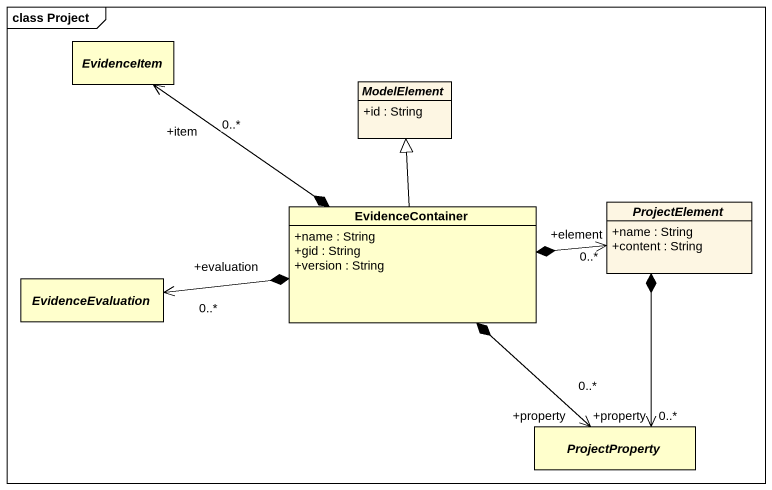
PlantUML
@startuml
mainframe class Project
hide circle
hide empty members
skinparam classAttributeIconSize 0
abstract class EvidenceItem #FFFFCC
abstract class ModelElement {
  +id : String
}
class EvidenceContainer #FFFFCC {
  +name : String
  +gid : String
  +version : String
}
abstract class ProjectElement {
  +name : String
  +content : String
}
abstract class EvidenceEvaluation #FFFFCC
abstract class ProjectProperty #FFFFCC
EvidenceContainer *-up-> "+item\n0..*" EvidenceItem
EvidenceContainer -up-|> ModelElement
EvidenceContainer *-right-> "+element\n0..*" ProjectElement
EvidenceContainer *-left-> "+evaluation\n0..*" EvidenceEvaluation
EvidenceContainer *--> "0..*\n+property" ProjectProperty
ProjectElement *--> "+property\n0..*" ProjectProperty
@enduml
